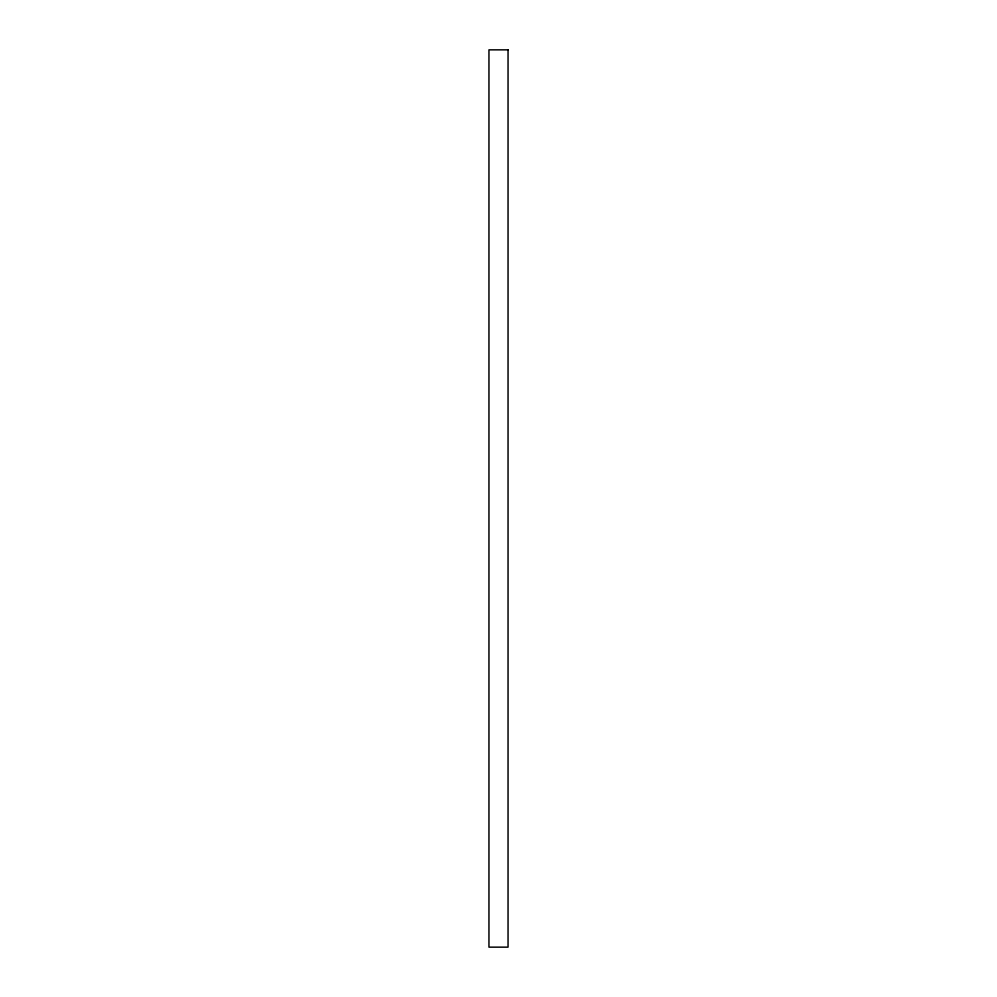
<?xml version="1.0" encoding="UTF-8"?>
<svg xmlns="http://www.w3.org/2000/svg" width="997" height="997" viewBox="0 0 997 997"><rect width="100%" height="100%" fill="white"/><g stroke="black" fill="none" stroke-linecap="round" stroke-linejoin="round"><path stroke-width="1.5" d="M508.046 49.85L488.954 49.85L488.954 947.15L508.046 947.15L508.046 49.85"/></g></svg>
